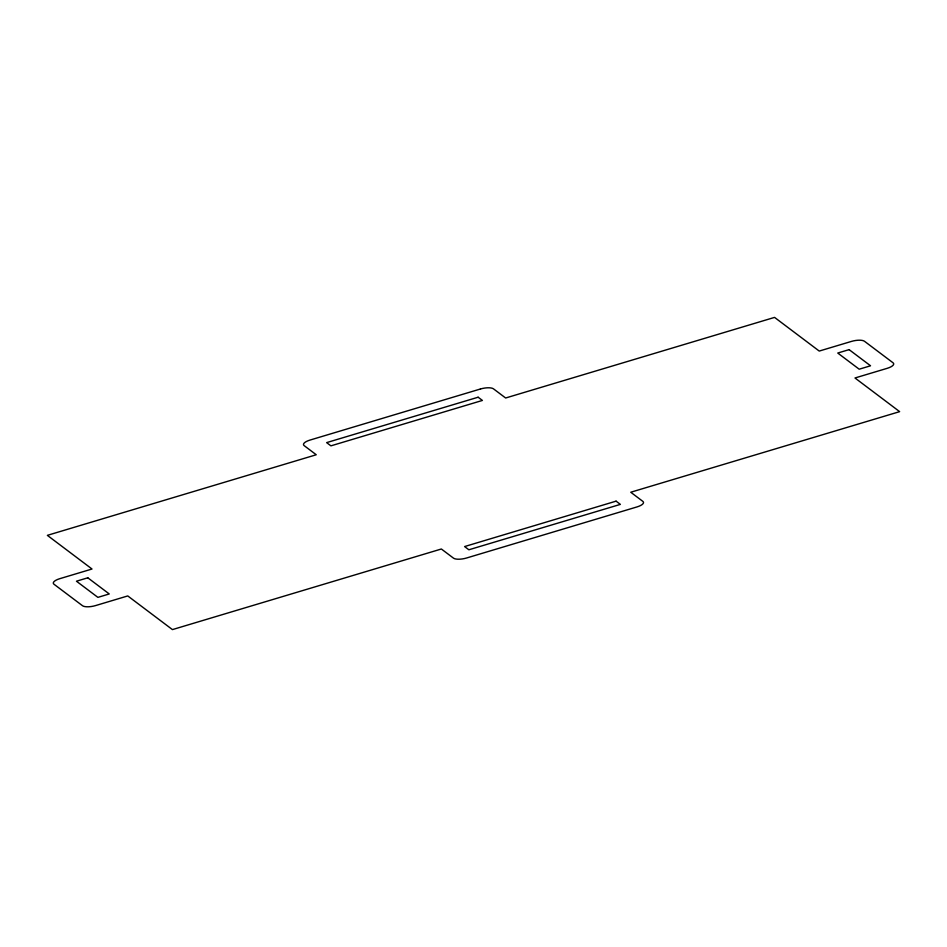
<?xml version="1.0" encoding="UTF-8"?>
<svg xmlns="http://www.w3.org/2000/svg" width="947" height="947" viewBox="0 0 947 947"><rect width="100%" height="100%" fill="white"/><g stroke="black" fill="none" stroke-linecap="round" stroke-linejoin="round"><path stroke-width="1.42" d="M480.449 388.992L310.012 440.071A10.287 3.468 -10.8 0 0 304.117 445.599L316.262 454.761L47.35 535.351L92.025 569.017L59.827 578.664A10.287 3.468 -10.8 0 0 53.932 584.192L82.531 605.737A10.287 3.468 -10.8 0 0 95.576 605.583L127.762 595.935L172.437 629.601L441.361 549L453.506 558.15A10.287 3.468 -10.8 0 0 466.551 558.008L636.988 506.929A10.287 3.468 -10.8 0 0 642.883 501.401L630.738 492.239L899.65 411.649L854.975 377.983L887.173 368.336A10.287 3.468 -10.8 0 0 893.068 362.808L864.469 341.263A10.287 3.468 -10.8 0 0 851.424 341.417L819.238 351.065L774.563 317.399L505.639 398L493.494 388.85A10.287 3.468 -10.8 0 0 480.449 388.992M478.128 397.219L326.62 442.616L330.917 445.848L482.414 400.439L478.128 397.219M87.811 577.8L76.447 581.209L97.896 597.368L109.26 593.958L87.811 577.8M849.104 349.632L837.74 353.042L859.189 369.2L870.553 365.791L849.104 349.632M616.083 501.152L464.586 546.561L468.872 549.781L620.38 504.384L616.083 501.152"/></g></svg>
